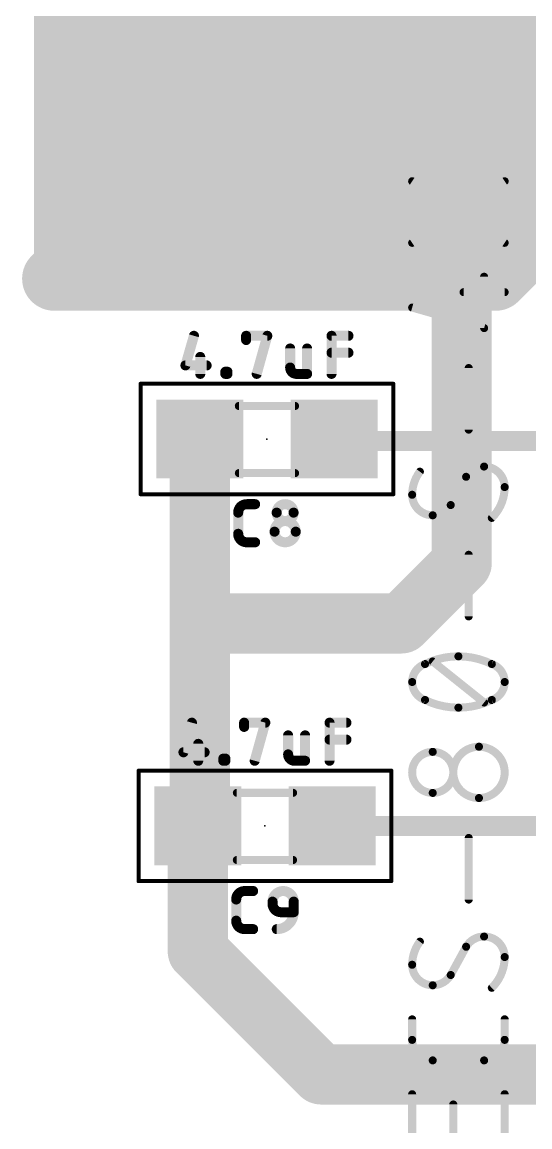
# Model space of a CAD drawing. Extents: x 0 to 6.01, y 0 to 3.
# Drawn here: x 4.331 to 4.584, y 1.629 to 2.18 of the extents above; entities that cross this region are included whole.
import ezdxf

# ---------------------------------------------------------------- set-up
doc = ezdxf.new("R2010")
doc.units = 0
for name, color, linetype in [('1', 12, 'CONTINUOUS'), ('16', 132, 'CONTINUOUS'), ('18', 110, 'CONTINUOUS'), ('23', 53, 'CONTINUOUS'), ('25', 253, 'CONTINUOUS'), ('27', 253, 'CONTINUOUS'), ('39', 12, 'CONTINUOUS'), ('51', 253, 'CONTINUOUS')]:
    doc.layers.add(name, color=color, linetype=linetype)

# ---------------------------------------------------------------- blocks, each defined once
blk = doc.blocks.new('RECT')
blk.add_solid([(-0.5, -0.5), (0.5, -0.5), (-0.5, 0.5), (0.5, 0.5)])
blk = doc.blocks.new('ROUNDV')
at = {"const_width": 0.5}
blk.add_lwpolyline([(0, -0.25, 1), (0, 0.25, 1), (0, -0.25)], format="xyb", dxfattribs=at)

msp = doc.modelspace()

# ---------------------------------------------------------------- linework, layer by layer
at = {"layer": '1'}
for points, const_width in [([(4.353, 2.058), (4.353, 2.496)], 0.032), ([(4.902, 2.387), (4.567, 2.052)], 0.032), ([(4.353, 2.176), (4.691, 2.176)], 0.032), ([(4.353, 2.144), (4.659, 2.144)], 0.032), ([(4.353, 2.112), (4.627, 2.112)], 0.032), ([(4.353, 2.08), (4.595, 2.08)], 0.032), ([(4.347, 2.052), (4.353, 2.058)], 0.032), ([(4.567, 2.052), (4.347, 2.052)], 0.032), ([(4.419535, 1.972), (4.419535, 1.88)], 0.03), ([(4.487402, 1.971063), (4.486465, 1.972)], 0.01), ([(4.696, 1.971063), (4.487402, 1.971063)], 0.01), ([(4.419535, 1.88), (4.419535, 1.78)], 0.03), ([(4.419535, 1.78), (4.418535, 1.779)], 0.03), ([(4.418535, 1.779), (4.418535, 1.716465)], 0.03), ([(4.485528, 1.778937), (4.485465, 1.779)], 0.01), ([(4.696, 1.778937), (4.485528, 1.778937)], 0.01), ([(4.48, 1.655), (4.418535, 1.716465)], 0.03), ([(4.836465, 1.655), (4.48, 1.655)], 0.03)]:
    msp.add_lwpolyline(points, dxfattribs=dict(at, const_width=const_width))
for points, const_width in [([(4.353, 2.184, 1), (4.353, 2.168)], 0.016), ([(4.353, 2.152, 1), (4.353, 2.136)], 0.016), ([(4.353, 2.12, 1), (4.353, 2.104)], 0.016), ([(4.353, 2.088, 1), (4.353, 2.072)], 0.016), ([(4.358657, 2.052343, 1), (4.347343, 2.063657)], 0.016), ([(4.347, 2.06, 1), (4.347, 2.044)], 0.016), ([(4.567, 2.044, 1), (4.567, 2.06)], 0.016), ([(4.341343, 2.057657, 1), (4.352657, 2.046343)], 0.016), ([(4.345, 2.058, 1), (4.361, 2.058)], 0.016), ([(4.561343, 2.057657, 1), (4.572657, 2.046343)], 0.016), ([(4.427035, 1.972, 1), (4.412035, 1.972)], 0.015), ([(4.488232, 1.973768, 1), (4.484697, 1.970232)], 0.005), ([(4.487402, 1.973563, 1), (4.487402, 1.968563)], 0.005), ([(4.485634, 1.969295, 1), (4.489169, 1.972831)], 0.005), ([(4.427035, 1.88, 1), (4.412035, 1.88)], 0.015), ([(4.412035, 1.88, 1), (4.427035, 1.88)], 0.015), ([(4.426035, 1.779, 1), (4.411035, 1.779)], 0.015), ([(4.413232, 1.784303, 1), (4.423839, 1.773697)], 0.015), ([(4.424839, 1.774697, 1), (4.414232, 1.785303)], 0.015), ([(4.412035, 1.78, 1), (4.427035, 1.78)], 0.015), ([(4.487232, 1.780768, 1), (4.483697, 1.777232)], 0.005), ([(4.485528, 1.781437, 1), (4.485528, 1.776437)], 0.005), ([(4.48376, 1.777169, 1), (4.487295, 1.780705)], 0.005), ([(4.423839, 1.721768, 1), (4.413232, 1.711161)], 0.015), ([(4.411035, 1.716465, 1), (4.426035, 1.716465)], 0.015), ([(4.48, 1.6625, 1), (4.48, 1.6475)], 0.015), ([(4.474697, 1.649697, 1), (4.485303, 1.660303)], 0.015)]:
    msp.add_lwpolyline(points, format="xyb", dxfattribs=dict(at, const_width=const_width))
at = {"layer": '16', "const_width": 0.03}
for points in [[(4.6, 2.15), (4.55, 2.1)], [(4.55, 2.1), (4.55, 1.91)], [(4.55, 1.91), (4.52, 1.88)], [(4.52, 1.88), (4.419535, 1.88)]]:
    msp.add_lwpolyline(points, dxfattribs=at)
at = {"layer": '16', "const_width": 0.015}
for points in [[(4.5575, 2.1, 1), (4.5425, 2.1)], [(4.544697, 2.105303, 1), (4.555303, 2.094697)], [(4.555303, 1.904697, 1), (4.544697, 1.915303)], [(4.5425, 1.91, 1), (4.5575, 1.91)], [(4.419535, 1.8875, 1), (4.419535, 1.8725)], [(4.514697, 1.885303, 1), (4.525303, 1.874697)], [(4.52, 1.8725, 1), (4.52, 1.8875)]]:
    msp.add_lwpolyline(points, format="xyb", dxfattribs=at)
at = {"layer": '23'}
for p in [(4.453, 1.972), (4.452, 1.779)]:
    msp.add_point(p, dxfattribs=at)
at = {"layer": '25'}
for points, const_width in [([(4.442888, 1.9395, 0.414205), (4.438666, 1.935278)], 0.005), ([(4.442888, 1.94075, 1), (4.442888, 1.93825)], 0.0025), ([(4.442888, 1.93825, 1), (4.442888, 1.94075)], 0.0025), ([(4.44711, 1.93825, 1), (4.44711, 1.94075)], 0.0025), ([(4.466279, 1.935278, 1), (4.457834, 1.935278)], 0.005), ([(4.439916, 1.935278, 1), (4.437416, 1.935278)], 0.0025), ([(4.437416, 1.935278, 1), (4.439916, 1.935278)], 0.0025), ([(4.457834, 1.935278, 1), (4.466279, 1.935278)], 0.005), ([(4.459084, 1.935278, 1), (4.456584, 1.935278)], 0.0025), ([(4.456584, 1.935278, 1), (4.459084, 1.935278)], 0.0025), ([(4.467529, 1.935278, 1), (4.465029, 1.935278)], 0.0025), ([(4.465029, 1.935278, 1), (4.467529, 1.935278)], 0.0025), ([(4.467334, 1.925778, 1), (4.456779, 1.925778)], 0.005), ([(4.438666, 1.924722, 0.414214), (4.442888, 1.9205)], 0.005), ([(4.439916, 1.924722, 1), (4.437416, 1.924722)], 0.0025), ([(4.437416, 1.924722, 1), (4.439916, 1.924722)], 0.0025), ([(4.456779, 1.925778, 1), (4.467334, 1.925778)], 0.005), ([(4.458029, 1.925778, 1), (4.455529, 1.925778)], 0.0025), ([(4.455529, 1.925778, 1), (4.458029, 1.925778)], 0.0025), ([(4.468584, 1.925778, 1), (4.466084, 1.925778)], 0.0025), ([(4.466084, 1.925778, 1), (4.468584, 1.925778)], 0.0025), ([(4.442888, 1.92175, 1), (4.442888, 1.91925)], 0.0025), ([(4.442888, 1.91925, 1), (4.442888, 1.92175)], 0.0025), ([(4.44711, 1.91925, 1), (4.44711, 1.92175)], 0.0025), ([(4.441888, 1.7465, 0.414205), (4.437666, 1.742278)], 0.005), ([(4.441888, 1.74775, 1), (4.441888, 1.74525)], 0.0025), ([(4.441888, 1.74525, 1), (4.441888, 1.74775)], 0.0025), ([(4.44611, 1.74525, 1), (4.44611, 1.74775)], 0.0025), ([(4.466334, 1.741222, 1), (4.455779, 1.741222)], 0.005), ([(4.438916, 1.742278, 1), (4.436416, 1.742278)], 0.0025), ([(4.436416, 1.742278, 1), (4.438916, 1.742278)], 0.0025), ([(4.457029, 1.741222, 1), (4.454529, 1.741222)], 0.0025), ([(4.455779, 1.740167, 0.414214), (4.460001, 1.735944)], 0.005), ([(4.457029, 1.740167, 1), (4.454529, 1.740167)], 0.0025), ([(4.454529, 1.741222, 1), (4.457029, 1.741222)], 0.0025), ([(4.467584, 1.741222, 1), (4.465084, 1.741222)], 0.0025), ([(4.465084, 1.741222, 1), (4.467584, 1.741222)], 0.0025), ([(4.454529, 1.740167, 1), (4.457029, 1.740167)], 0.0025), ([(4.45789, 1.7275, 0.414214), (4.466334, 1.735944)], 0.005), ([(4.460001, 1.737194, 1), (4.460001, 1.734694)], 0.0025), ([(4.460001, 1.734694, 1), (4.460001, 1.737194)], 0.0025), ([(4.467584, 1.735944, 1), (4.465084, 1.735944)], 0.0025), ([(4.465084, 1.735944, 1), (4.467584, 1.735944)], 0.0025), ([(4.466334, 1.734694, 1), (4.466334, 1.737194)], 0.0025), ([(4.437666, 1.731722, 0.414214), (4.441888, 1.7275)], 0.005), ([(4.438916, 1.731722, 1), (4.436416, 1.731722)], 0.0025), ([(4.436416, 1.731722, 1), (4.438916, 1.731722)], 0.0025), ([(4.441888, 1.72875, 1), (4.441888, 1.72625)], 0.0025), ([(4.441888, 1.72625, 1), (4.441888, 1.72875)], 0.0025), ([(4.44611, 1.72625, 1), (4.44611, 1.72875)], 0.0025), ([(4.45789, 1.72875, 1), (4.45789, 1.72625)], 0.0025)]:
    msp.add_lwpolyline(points, format="xyb", dxfattribs=dict(at, const_width=const_width))
at = {"layer": '25', "const_width": 0.005}
for points in [[(4.442888, 1.9395), (4.44711, 1.9395)], [(4.438666, 1.924722), (4.438666, 1.935278)], [(4.44711, 1.9205), (4.442888, 1.9205)], [(4.441888, 1.7465), (4.44611, 1.7465)], [(4.437666, 1.731722), (4.437666, 1.742278)], [(4.455779, 1.740167), (4.455779, 1.741222)], [(4.466334, 1.741222), (4.466334, 1.735944)], [(4.466334, 1.735944), (4.460001, 1.735944)], [(4.44611, 1.7275), (4.441888, 1.7275)]]:
    msp.add_lwpolyline(points, dxfattribs=at)
at = {"layer": '27'}
for points, const_width in [([(4.571442, 2.069872), (4.525345, 2.100603)], 0.004), ([(4.525345, 2.069872), (4.571442, 2.100603)], 0.004), ([(4.561198, 2.027346), (4.561198, 2.052955)], 0.004), ([(4.550954, 2.045273), (4.571442, 2.045273)], 0.004), ([(4.525345, 2.03759), (4.561198, 2.027346)], 0.004), ([(4.416602, 2.0235), (4.41238, 2.008722)], 0.005), ([(4.442619, 2.021389), (4.442619, 2.0235)], 0.005), ([(4.442619, 2.0235), (4.453175, 2.0235)], 0.005), ([(4.453175, 2.0235), (4.447897, 2.0045)], 0.005), ([(4.485176, 2.0045), (4.485176, 2.0235)], 0.005), ([(4.485176, 2.0235), (4.49362, 2.0235)], 0.005), ([(4.464555, 2.017167), (4.464555, 2.007667)], 0.005), ([(4.472999, 2.0045), (4.472999, 2.017167)], 0.005), ([(4.485176, 2.015055), (4.49362, 2.015055)], 0.005), ([(4.419768, 2.012944), (4.419768, 2.0045)], 0.005), ([(4.41238, 2.008722), (4.422935, 2.008722)], 0.005), ([(4.43225, 2.0045), (4.43225, 2.005555)], 0.005), ([(4.43225, 2.005555), (4.433305, 2.005555)], 0.005), ([(4.433305, 2.0045), (4.43225, 2.0045)], 0.005), ([(4.433305, 2.005555), (4.433305, 2.0045)], 0.005), ([(4.467721, 2.0045), (4.472999, 2.0045)], 0.005), ([(4.553515, 1.976693), (4.553515, 2.007424)], 0.004), ([(4.552235, 1.953151), (4.544552, 1.939066)], 0.004), ([(4.553515, 1.883514), (4.553515, 1.914245)], 0.004), ([(4.561198, 1.840543), (4.535589, 1.86103)], 0.004), ([(4.415602, 1.8305), (4.41138, 1.815722)], 0.005), ([(4.441619, 1.828389), (4.441619, 1.8305)], 0.005), ([(4.441619, 1.8305), (4.452175, 1.8305)], 0.005), ([(4.452175, 1.8305), (4.446897, 1.8115)], 0.005), ([(4.484176, 1.8115), (4.484176, 1.8305)], 0.005), ([(4.484176, 1.8305), (4.49262, 1.8305)], 0.005), ([(4.463555, 1.824167), (4.463555, 1.814667)], 0.005), ([(4.471999, 1.8115), (4.471999, 1.824167)], 0.005), ([(4.484176, 1.822055), (4.49262, 1.822055)], 0.005), ([(4.418768, 1.819944), (4.418768, 1.8115)], 0.005), ([(4.41138, 1.815722), (4.421935, 1.815722)], 0.005), ([(4.43125, 1.8115), (4.43125, 1.812555)], 0.005), ([(4.43125, 1.812555), (4.432305, 1.812555)], 0.005), ([(4.432305, 1.8115), (4.43125, 1.8115)], 0.005), ([(4.432305, 1.812555), (4.432305, 1.8115)], 0.005), ([(4.466721, 1.8115), (4.471999, 1.8115)], 0.005), ([(4.553515, 1.742242), (4.553515, 1.772973)], 0.004), ([(4.552235, 1.718701), (4.544552, 1.704616)], 0.004), ([(4.525345, 1.672257), (4.525345, 1.6825)], 0.004), ([(4.571442, 1.6825), (4.571442, 1.672257)], 0.004), ([(4.561198, 1.662013), (4.535589, 1.662013)], 0.004), ([(4.525345, 1.624661), (4.525345, 1.645148)], 0.004), ([(4.571442, 1.645148), (4.571442, 1.624661)], 0.004), ([(4.545833, 1.624661), (4.545833, 1.640026)], 0.004)]:
    msp.add_lwpolyline(points, dxfattribs=dict(at, const_width=const_width))
for points, const_width in [([(4.5259, 2.101435, 1), (4.524791, 2.099771)], 0.002), ([(4.571996, 2.099771, 1), (4.570887, 2.101435)], 0.002), ([(4.524791, 2.070704, 1), (4.5259, 2.06904)], 0.002), ([(4.570887, 2.06904, 1), (4.571996, 2.070704)], 0.002), ([(4.562198, 2.052955, 1), (4.560198, 2.052955)], 0.002), ([(4.550954, 2.046273, 1), (4.550954, 2.044273)], 0.002), ([(4.571442, 2.044273, 1), (4.571442, 2.046273)], 0.002), ([(4.52562, 2.038551, 1), (4.525071, 2.036628)], 0.002), ([(4.560198, 2.027346, 1), (4.562198, 2.027346)], 0.002), ([(4.560923, 2.026385, 1), (4.561473, 2.028308)], 0.002), ([(4.417804, 2.023157, 1), (4.4154, 2.023843)], 0.0025), ([(4.443869, 2.0235, 1), (4.441369, 2.0235)], 0.0025), ([(4.442619, 2.02475, 1), (4.442619, 2.02225)], 0.0025), ([(4.454379, 2.023165, 1), (4.45197, 2.023835)], 0.0025), ([(4.453175, 2.02225, 1), (4.453175, 2.02475)], 0.0025), ([(4.486426, 2.0235, 1), (4.483926, 2.0235)], 0.0025), ([(4.485176, 2.02475, 1), (4.485176, 2.02225)], 0.0025), ([(4.49362, 2.02225, 1), (4.49362, 2.02475)], 0.0025), ([(4.441369, 2.021389, 1), (4.443869, 2.021389)], 0.0025), ([(4.465805, 2.017167, 1), (4.463305, 2.017167)], 0.0025), ([(4.474249, 2.017167, 1), (4.471749, 2.017167)], 0.0025), ([(4.485176, 2.016305, 1), (4.485176, 2.013805)], 0.0025), ([(4.49362, 2.013805, 1), (4.49362, 2.016305)], 0.0025), ([(4.421018, 2.012944, 1), (4.418518, 2.012944)], 0.0025), ([(4.41238, 2.009972, 1), (4.41238, 2.007472)], 0.0025), ([(4.411178, 2.009066, 1), (4.413582, 2.008379)], 0.0025), ([(4.422935, 2.007472, 1), (4.422935, 2.009972)], 0.0025), ([(4.4335, 2.005555, 1), (4.431, 2.005555)], 0.0025), ([(4.43225, 2.006805, 1), (4.43225, 2.004305)], 0.0025), ([(4.43225, 2.00575, 1), (4.43225, 2.00325)], 0.0025), ([(4.434555, 2.005555, 1), (4.432055, 2.005555)], 0.0025), ([(4.433305, 2.004305, 1), (4.433305, 2.006805)], 0.0025), ([(4.433305, 2.00325, 1), (4.433305, 2.00575)], 0.0025), ([(4.464555, 2.007667, 0.414214), (4.467721, 2.0045)], 0.005), ([(4.465805, 2.007667, 1), (4.463305, 2.007667)], 0.0025), ([(4.463305, 2.007667, 1), (4.465805, 2.007667)], 0.0025), ([(4.467721, 2.00575, 1), (4.467721, 2.00325)], 0.0025), ([(4.467721, 2.00325, 1), (4.467721, 2.00575)], 0.0025), ([(4.472999, 2.00325, 1), (4.472999, 2.00575)], 0.0025), ([(4.554515, 2.007424, 1), (4.552515, 2.007424)], 0.002), ([(4.418518, 2.0045, 1), (4.421018, 2.0045)], 0.0025), ([(4.431, 2.0045, 1), (4.4335, 2.0045)], 0.0025), ([(4.432055, 2.0045, 1), (4.434555, 2.0045)], 0.0025), ([(4.446693, 2.004835, 1), (4.449101, 2.004165)], 0.0025), ([(4.471749, 2.0045, 1), (4.474249, 2.0045)], 0.0025), ([(4.483926, 2.0045, 1), (4.486426, 2.0045)], 0.0025), ([(4.552515, 1.976693, 1), (4.554515, 1.976693)], 0.002), ([(4.529187, 1.955712, 0.162279), (4.525345, 1.944188)], 0.004), ([(4.529987, 1.955112, 1), (4.528387, 1.956312)], 0.002), ([(4.561198, 1.958273, 0.265565), (4.552235, 1.953151)], 0.004), ([(4.571442, 1.94803, 0.414214), (4.561198, 1.958273)], 0.004), ([(4.561198, 1.959273, 1), (4.561198, 1.957273)], 0.002), ([(4.561198, 1.957273, 1), (4.561198, 1.959273)], 0.002), ([(4.551373, 1.953659, 1), (4.553096, 1.952644)], 0.002), ([(4.553113, 1.952673, 1), (4.551357, 1.95363)], 0.002), ([(4.525345, 1.944188, 0.414214), (4.535589, 1.933945)], 0.004), ([(4.526345, 1.944188, 1), (4.524345, 1.944188)], 0.002), ([(4.565039, 1.932664, 0.199998), (4.571442, 1.94803)], 0.004), ([(4.572442, 1.94803, 1), (4.570442, 1.94803)], 0.002), ([(4.570442, 1.94803, 1), (4.572442, 1.94803)], 0.002), ([(4.524345, 1.944188, 1), (4.526345, 1.944188)], 0.002), ([(4.535589, 1.933945, 0.265565), (4.544552, 1.939066)], 0.004), ([(4.543674, 1.939545, 1), (4.54543, 1.938588)], 0.002), ([(4.545414, 1.938559, 1), (4.543691, 1.939574)], 0.002), ([(4.535589, 1.934945, 1), (4.535589, 1.932945)], 0.002), ([(4.535589, 1.932945, 1), (4.535589, 1.934945)], 0.002), ([(4.564335, 1.933374, 1), (4.565744, 1.931954)], 0.002), ([(4.554515, 1.914245, 1), (4.552515, 1.914245)], 0.002), ([(4.552515, 1.883514, 1), (4.554515, 1.883514)], 0.002), ([(4.548393, 1.863591, 0.113889), (4.531748, 1.85975)], 0.004), ([(4.536214, 1.861811, 1), (4.534964, 1.86025)], 0.002), ([(4.565039, 1.85975, 0.113889), (4.548393, 1.863591)], 0.004), ([(4.548393, 1.864591, 1), (4.548393, 1.862591)], 0.002), ([(4.548393, 1.862591, 1), (4.548393, 1.864591)], 0.002), ([(4.531748, 1.85975, 0.320469), (4.525345, 1.850787)], 0.004), ([(4.531309, 1.860649, 1), (4.532186, 1.858851)], 0.002), ([(4.532072, 1.858804, 1), (4.531423, 1.860696)], 0.002), ([(4.571442, 1.850787, 0.320462), (4.565039, 1.85975)], 0.004), ([(4.565364, 1.860696, 1), (4.564715, 1.858804)], 0.002), ([(4.564601, 1.858851, 1), (4.565478, 1.860649)], 0.002), ([(4.525345, 1.850787, 0.320462), (4.531748, 1.841823)], 0.004), ([(4.526345, 1.850787, 1), (4.524345, 1.850787)], 0.002), ([(4.565039, 1.841823, 0.320455), (4.571442, 1.850787)], 0.004), ([(4.572442, 1.850787, 1), (4.570442, 1.850787)], 0.002), ([(4.524345, 1.850787, 1), (4.526345, 1.850787)], 0.002), ([(4.570442, 1.850787, 1), (4.572442, 1.850787)], 0.002), ([(4.531748, 1.841823, 0.113886), (4.548393, 1.837982)], 0.004), ([(4.532186, 1.842722, 1), (4.531309, 1.840925)], 0.002), ([(4.531423, 1.840877, 1), (4.532072, 1.842769)], 0.002), ([(4.548393, 1.837982, 0.113886), (4.565039, 1.841823)], 0.004), ([(4.560573, 1.839762, 1), (4.561823, 1.841324)], 0.002), ([(4.564715, 1.842769, 1), (4.565364, 1.840877)], 0.002), ([(4.565478, 1.840925, 1), (4.564601, 1.842722)], 0.002), ([(4.548393, 1.838982, 1), (4.548393, 1.836982)], 0.002), ([(4.548393, 1.836982, 1), (4.548393, 1.838982)], 0.002), ([(4.416804, 1.830157, 1), (4.4144, 1.830843)], 0.0025), ([(4.442869, 1.8305, 1), (4.440369, 1.8305)], 0.0025), ([(4.441619, 1.83175, 1), (4.441619, 1.82925)], 0.0025), ([(4.453379, 1.830165, 1), (4.45097, 1.830835)], 0.0025), ([(4.452175, 1.82925, 1), (4.452175, 1.83175)], 0.0025), ([(4.485426, 1.8305, 1), (4.482926, 1.8305)], 0.0025), ([(4.484176, 1.83175, 1), (4.484176, 1.82925)], 0.0025), ([(4.49262, 1.82925, 1), (4.49262, 1.83175)], 0.0025), ([(4.440369, 1.828389, 1), (4.442869, 1.828389)], 0.0025), ([(4.464805, 1.824167, 1), (4.462305, 1.824167)], 0.0025), ([(4.473249, 1.824167, 1), (4.470749, 1.824167)], 0.0025), ([(4.484176, 1.823305, 1), (4.484176, 1.820805)], 0.0025), ([(4.49262, 1.820805, 1), (4.49262, 1.823305)], 0.0025), ([(4.420018, 1.819944, 1), (4.417518, 1.819944)], 0.0025), ([(4.558637, 1.818504, 1), (4.558637, 1.792895)], 0.004), ([(4.558637, 1.792895, 1), (4.558637, 1.818505)], 0.004), ([(4.558637, 1.819505, 1), (4.558637, 1.817505)], 0.002), ([(4.558637, 1.817504, 1), (4.558637, 1.819504)], 0.002), ([(4.41138, 1.816972, 1), (4.41138, 1.814472)], 0.0025), ([(4.410178, 1.816066, 1), (4.412582, 1.815379)], 0.0025), ([(4.421935, 1.814472, 1), (4.421935, 1.816972)], 0.0025), ([(4.4325, 1.812555, 1), (4.43, 1.812555)], 0.0025), ([(4.43125, 1.813805, 1), (4.43125, 1.811305)], 0.0025), ([(4.43125, 1.81275, 1), (4.43125, 1.81025)], 0.0025), ([(4.433555, 1.812555, 1), (4.431055, 1.812555)], 0.0025), ([(4.432305, 1.811305, 1), (4.432305, 1.813805)], 0.0025), ([(4.432305, 1.81025, 1), (4.432305, 1.81275)], 0.0025), ([(4.463555, 1.814667, 0.414214), (4.466721, 1.8115)], 0.005), ([(4.464805, 1.814667, 1), (4.462305, 1.814667)], 0.0025), ([(4.462305, 1.814667, 1), (4.464805, 1.814667)], 0.0025), ([(4.466721, 1.81275, 1), (4.466721, 1.81025)], 0.0025), ([(4.466721, 1.81025, 1), (4.466721, 1.81275)], 0.0025), ([(4.471999, 1.81025, 1), (4.471999, 1.81275)], 0.0025), ([(4.535589, 1.815944, 1), (4.535589, 1.795456)], 0.004), ([(4.535589, 1.795456, 1), (4.535589, 1.815944)], 0.004), ([(4.535589, 1.816944, 1), (4.535589, 1.814944)], 0.002), ([(4.535589, 1.814944, 1), (4.535589, 1.816944)], 0.002), ([(4.417518, 1.8115, 1), (4.420018, 1.8115)], 0.0025), ([(4.43, 1.8115, 1), (4.4325, 1.8115)], 0.0025), ([(4.431055, 1.8115, 1), (4.433555, 1.8115)], 0.0025), ([(4.445693, 1.811835, 1), (4.448101, 1.811165)], 0.0025), ([(4.470749, 1.8115, 1), (4.473249, 1.8115)], 0.0025), ([(4.482926, 1.8115, 1), (4.485426, 1.8115)], 0.0025), ([(4.535589, 1.796456, 1), (4.535589, 1.794456)], 0.002), ([(4.535589, 1.794456, 1), (4.535589, 1.796456)], 0.002), ([(4.558637, 1.793895, 1), (4.558637, 1.791895)], 0.002), ([(4.558637, 1.791895, 1), (4.558637, 1.793895)], 0.002), ([(4.554515, 1.772973, 1), (4.552515, 1.772973)], 0.002), ([(4.552515, 1.742242, 1), (4.554515, 1.742242)], 0.002), ([(4.561198, 1.723822, 0.265565), (4.552235, 1.718701)], 0.004), ([(4.571442, 1.713579, 0.414214), (4.561198, 1.723822)], 0.004), ([(4.561198, 1.724822, 1), (4.561198, 1.722822)], 0.002), ([(4.561198, 1.722822, 1), (4.561198, 1.724822)], 0.002), ([(4.529187, 1.721262, 0.162279), (4.525345, 1.709737)], 0.004), ([(4.529987, 1.720662, 1), (4.528387, 1.721862)], 0.002), ([(4.551373, 1.719208, 1), (4.553096, 1.718193)], 0.002), ([(4.553113, 1.718222, 1), (4.551357, 1.719179)], 0.002), ([(4.565039, 1.698213, 0.199998), (4.571442, 1.713579)], 0.004), ([(4.572442, 1.713579, 1), (4.570442, 1.713579)], 0.002), ([(4.570442, 1.713579, 1), (4.572442, 1.713579)], 0.002), ([(4.525345, 1.709737, 0.414214), (4.535589, 1.699494)], 0.004), ([(4.526345, 1.709737, 1), (4.524345, 1.709737)], 0.002), ([(4.524345, 1.709737, 1), (4.526345, 1.709737)], 0.002), ([(4.535589, 1.699494, 0.265565), (4.544552, 1.704616)], 0.004), ([(4.543674, 1.705094, 1), (4.54543, 1.704137)], 0.002), ([(4.545414, 1.704108, 1), (4.543691, 1.705123)], 0.002), ([(4.535589, 1.700494, 1), (4.535589, 1.698494)], 0.002), ([(4.535589, 1.698494, 1), (4.535589, 1.700494)], 0.002), ([(4.564335, 1.698923, 1), (4.565744, 1.697503)], 0.002), ([(4.526345, 1.6825, 1), (4.524345, 1.6825)], 0.002), ([(4.572442, 1.6825, 1), (4.570442, 1.6825)], 0.002), ([(4.525345, 1.672257, 0.414207), (4.535589, 1.662013)], 0.004), ([(4.526345, 1.672257, 1), (4.524345, 1.672257)], 0.002), ([(4.524345, 1.672257, 1), (4.526345, 1.672257)], 0.002), ([(4.561198, 1.662013, 0.414214), (4.571442, 1.672257)], 0.004), ([(4.572442, 1.672257, 1), (4.570442, 1.672257)], 0.002), ([(4.570442, 1.672257, 1), (4.572442, 1.672257)], 0.002), ([(4.535589, 1.663013, 1), (4.535589, 1.661013)], 0.002), ([(4.535589, 1.661013, 1), (4.535589, 1.663013)], 0.002), ([(4.561198, 1.663013, 1), (4.561198, 1.661013)], 0.002), ([(4.561198, 1.661013, 1), (4.561198, 1.663013)], 0.002), ([(4.526345, 1.645148, 1), (4.524345, 1.645148)], 0.002), ([(4.572442, 1.645148, 1), (4.570442, 1.645148)], 0.002), ([(4.546833, 1.640026, 1), (4.544833, 1.640026)], 0.002)]:
    msp.add_lwpolyline(points, format="xyb", dxfattribs=dict(at, const_width=const_width))
at = {"layer": '39', "const_width": 0.002}
for points in [[(4.390008, 1.944441), (4.390008, 1.999559)], [(4.390008, 1.999559), (4.515992, 1.999559)], [(4.515992, 1.999559), (4.515992, 1.944441)], [(4.515992, 1.944441), (4.390008, 1.944441)], [(4.389008, 1.751441), (4.389008, 1.806559)], [(4.389008, 1.806559), (4.514992, 1.806559)], [(4.514992, 1.806559), (4.514992, 1.751441)], [(4.514992, 1.751441), (4.389008, 1.751441)]]:
    msp.add_lwpolyline(points, dxfattribs=at)
at = {"layer": '39', "const_width": 0.001}
for points in [[(4.390508, 1.999559, 1), (4.389508, 1.999559)], [(4.390008, 2.000059, 1), (4.390008, 1.999059)], [(4.516492, 1.999559, 1), (4.515492, 1.999559)], [(4.515992, 1.999059, 1), (4.515992, 2.000059)], [(4.390008, 1.944941, 1), (4.390008, 1.943941)], [(4.389508, 1.944441, 1), (4.390508, 1.944441)], [(4.515492, 1.944441, 1), (4.516492, 1.944441)], [(4.515992, 1.943941, 1), (4.515992, 1.944941)], [(4.389508, 1.806559, 1), (4.388508, 1.806559)], [(4.389008, 1.807059, 1), (4.389008, 1.806059)], [(4.515492, 1.806559, 1), (4.514492, 1.806559)], [(4.514992, 1.806059, 1), (4.514992, 1.807059)], [(4.389008, 1.751941, 1), (4.389008, 1.750941)], [(4.388508, 1.751441, 1), (4.389508, 1.751441)], [(4.514492, 1.751441, 1), (4.515492, 1.751441)], [(4.514992, 1.750941, 1), (4.514992, 1.751941)]]:
    msp.add_lwpolyline(points, format="xyb", dxfattribs=at)
at = {"layer": '51', "const_width": 0.004}
for points in [[(4.467016, 1.988496), (4.438984, 1.988496)], [(4.467016, 1.954992), (4.438984, 1.954992)], [(4.466016, 1.795496), (4.437984, 1.795496)], [(4.466016, 1.761992), (4.437984, 1.761992)]]:
    msp.add_lwpolyline(points, dxfattribs=at)
at = {"layer": '51', "const_width": 0.002}
for points in [[(4.438984, 1.989496, 1), (4.438984, 1.987496)], [(4.467016, 1.987496, 1), (4.467016, 1.989496)], [(4.438984, 1.955992, 1), (4.438984, 1.953992)], [(4.467016, 1.953992, 1), (4.467016, 1.955992)], [(4.437984, 1.796496, 1), (4.437984, 1.794496)], [(4.466016, 1.794496, 1), (4.466016, 1.796496)], [(4.437984, 1.762992, 1), (4.437984, 1.760992)], [(4.466016, 1.760992, 1), (4.466016, 1.762992)]]:
    msp.add_lwpolyline(points, format="xyb", dxfattribs=at)

# ---------------------------------------------------------------- block references
at = {"layer": '1', "rotation": 180}
for p, xscale, yscale in [((4.458126, 2.103496), 0.137953, 0.04), ((4.419535, 1.972), 0.043307, 0.03937), ((4.486465, 1.972), 0.043307, 0.03937), ((4.418535, 1.779), 0.043307, 0.03937), ((4.485465, 1.779), 0.043307, 0.03937)]:
    msp.add_blockref('RECT', p, dxfattribs=dict(at, xscale=xscale, yscale=yscale))
at = {"layer": '18', "xscale": 0.02778, "yscale": 0.02778}
msp.add_blockref('ROUNDV', (4.419535, 1.88), dxfattribs=at)
msp.add_blockref('ROUNDV', (4.419535, 1.88), dxfattribs=at)
at = {"layer": '51', "xscale": 0.019689, "yscale": 0.037402, "rotation": 180}
for p in [(4.430156, 1.971799), (4.476156, 1.971799), (4.429156, 1.778799), (4.475156, 1.778799)]:
    msp.add_blockref('RECT', p, dxfattribs=at)

doc.saveas('drawing.dxf')
